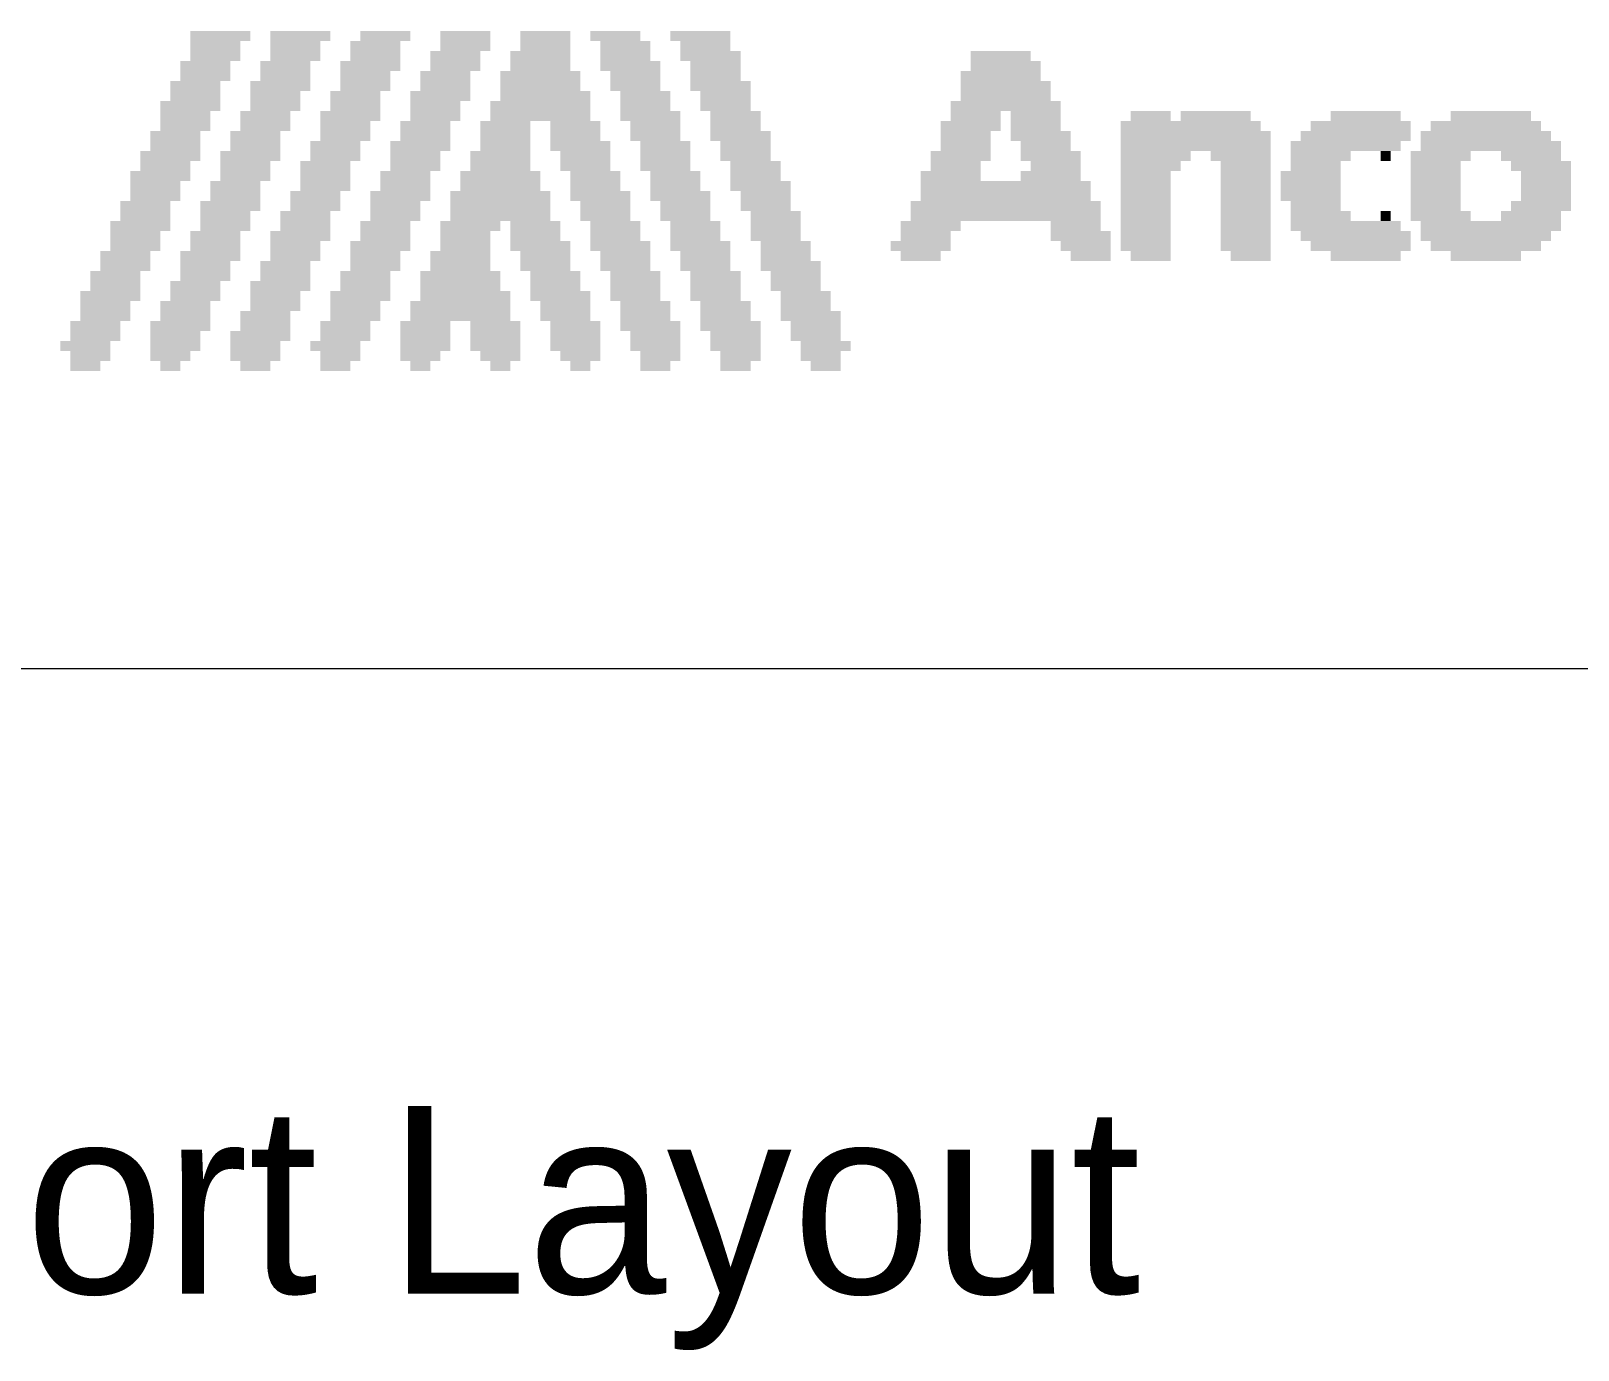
# Paper-space layout '01 Roof Support Layout' of a CAD drawing. Header units: millimetres. Extents: x 5 to 415, y 7 to 290.
# Drawn here: x 364.05 to 388.79, y 51.1 to 72.2 of the extents above; entities that cross this region are included whole.
import ezdxf

# ---------------------------------------------------------------- set-up
doc = ezdxf.new("R2010")
doc.units = ezdxf.units.MM
for name, color, linetype in [('BRANDING', 7, 'Continuous'), ('SHEET', 7, 'Continuous'), ('TEXT', 7, 'Continuous')]:
    doc.layers.add(name, color=color, linetype=linetype)

# ---------------------------------------------------------------- blocks, each defined once
blk = doc.blocks.new('SHEET_01_ROOF')
at = {"layer": 'BRANDING'}
for points in [[(366.6, 72.2), (367.56, 72.2), (366.6, 72.04), (367.56, 72.04)], [(366.6, 72.04), (367.4, 72.04), (366.6, 71.88), (367.4, 71.88)], [(367.88, 72.2), (368.84, 72.2), (367.88, 72.04), (368.84, 72.04)], [(367.88, 72.04), (368.68, 72.04), (367.88, 71.88), (368.68, 71.88)], [(369.16, 72.04), (369.96, 72.04), (369.16, 71.88), (369.96, 71.88)], [(369.32, 72.2), (370.12, 72.2), (369.32, 72.04), (370.12, 72.04)], [(370.6, 72.2), (371.4, 72.2), (370.6, 72.04), (371.4, 72.04)], [(370.6, 72.04), (371.4, 72.04), (370.6, 71.88), (371.4, 71.88)], [(371.88, 72.2), (372.68, 72.2), (371.88, 72.04), (372.68, 72.04)], [(371.88, 72.04), (372.68, 72.04), (371.88, 71.88), (372.68, 71.88)], [(373, 72.2), (373.8, 72.2), (373, 72.04), (373.8, 72.04)], [(373.16, 72.04), (373.96, 72.04), (373.16, 71.88), (373.96, 71.88)], [(374.28, 72.2), (375.24, 72.2), (374.28, 72.04), (375.24, 72.04)], [(374.44, 72.04), (375.24, 72.04), (374.44, 71.88), (375.24, 71.88)], [(366.6, 71.88), (367.4, 71.88), (366.6, 71.72), (367.4, 71.72)], [(367.88, 71.88), (368.68, 71.88), (367.88, 71.72), (368.68, 71.72)], [(369.16, 71.88), (369.96, 71.88), (369.16, 71.72), (369.96, 71.72)], [(370.44, 71.88), (371.24, 71.88), (370.44, 71.72), (371.24, 71.72)], [(371.72, 71.88), (372.68, 71.88), (371.72, 71.72), (372.68, 71.72)], [(373.16, 71.88), (373.96, 71.88), (373.16, 71.72), (373.96, 71.72)], [(374.44, 71.88), (375.4, 71.88), (374.44, 71.72), (375.4, 71.72)], [(379.08, 71.88), (380.04, 71.88), (379.08, 71.72), (380.04, 71.72)], [(366.44, 71.72), (367.24, 71.72), (366.44, 71.56), (367.24, 71.56)], [(366.44, 71.56), (367.24, 71.56), (366.44, 71.4), (367.24, 71.4)], [(367.72, 71.72), (368.52, 71.72), (367.72, 71.56), (368.52, 71.56)], [(367.72, 71.56), (368.52, 71.56), (367.72, 71.4), (368.52, 71.4)], [(369, 71.72), (369.96, 71.72), (369, 71.56), (369.96, 71.56)], [(369, 71.56), (369.8, 71.56), (369, 71.4), (369.8, 71.4)], [(370.28, 71.56), (371.08, 71.56), (370.28, 71.4), (371.08, 71.4)], [(370.44, 71.72), (371.24, 71.72), (370.44, 71.56), (371.24, 71.56)], [(371.56, 71.56), (372.84, 71.56), (371.56, 71.4), (372.84, 71.4)], [(371.72, 71.72), (372.68, 71.72), (371.72, 71.56), (372.68, 71.56)], [(373.16, 71.72), (374.12, 71.72), (373.16, 71.56), (374.12, 71.56)], [(373.32, 71.56), (374.12, 71.56), (373.32, 71.4), (374.12, 71.4)], [(374.6, 71.72), (375.4, 71.72), (374.6, 71.56), (375.4, 71.56)], [(374.6, 71.56), (375.4, 71.56), (374.6, 71.4), (375.4, 71.4)], [(378.92, 71.56), (380.2, 71.56), (378.92, 71.4), (380.2, 71.4)], [(379.08, 71.72), (380.2, 71.72), (379.08, 71.56), (380.2, 71.56)], [(366.28, 71.4), (367.08, 71.4), (366.28, 71.24), (367.08, 71.24)], [(367.56, 71.4), (368.52, 71.4), (367.56, 71.24), (368.52, 71.24)], [(369, 71.4), (369.8, 71.4), (369, 71.24), (369.8, 71.24)], [(370.28, 71.4), (371.08, 71.4), (370.28, 71.24), (371.08, 71.24)], [(371.56, 71.4), (372.84, 71.4), (371.56, 71.24), (372.84, 71.24)], [(373.32, 71.4), (374.12, 71.4), (373.32, 71.24), (374.12, 71.24)], [(374.6, 71.4), (375.56, 71.4), (374.6, 71.24), (375.56, 71.24)], [(378.92, 71.4), (380.36, 71.4), (378.92, 71.24), (380.36, 71.24)], [(366.12, 71.08), (367.08, 71.08), (366.12, 70.92), (367.08, 70.92)], [(366.28, 71.24), (367.08, 71.24), (366.28, 71.08), (367.08, 71.08)], [(367.56, 71.24), (368.36, 71.24), (367.56, 71.08), (368.36, 71.08)], [(367.56, 71.08), (368.36, 71.08), (367.56, 70.92), (368.36, 70.92)], [(368.84, 71.24), (369.64, 71.24), (368.84, 71.08), (369.64, 71.08)], [(368.84, 71.08), (369.64, 71.08), (368.84, 70.92), (369.64, 70.92)], [(370.12, 71.24), (371.08, 71.24), (370.12, 71.08), (371.08, 71.08)], [(370.12, 71.08), (370.92, 71.08), (370.12, 70.92), (370.92, 70.92)], [(371.4, 71.08), (373, 71.08), (371.4, 70.92), (373, 70.92)], [(371.56, 71.24), (373, 71.24), (371.56, 71.08), (373, 71.08)], [(373.48, 71.24), (374.28, 71.24), (373.48, 71.08), (374.28, 71.08)], [(373.48, 71.08), (374.28, 71.08), (373.48, 70.92), (374.28, 70.92)], [(374.76, 71.24), (375.56, 71.24), (374.76, 71.08), (375.56, 71.08)], [(374.76, 71.08), (375.56, 71.08), (374.76, 70.92), (375.56, 70.92)], [(378.76, 71.08), (380.52, 71.08), (378.76, 70.92), (380.52, 70.92)], [(378.92, 71.24), (380.36, 71.24), (378.92, 71.08), (380.36, 71.08)], [(366.12, 70.92), (366.92, 70.92), (366.12, 70.76), (366.92, 70.76)], [(367.4, 70.92), (368.2, 70.92), (367.4, 70.76), (368.2, 70.76)], [(368.68, 70.92), (369.64, 70.92), (368.68, 70.76), (369.64, 70.76)], [(370.12, 70.92), (370.92, 70.92), (370.12, 70.76), (370.92, 70.76)], [(371.4, 70.92), (373, 70.92), (371.4, 70.76), (373, 70.76)], [(373.48, 70.92), (374.44, 70.92), (373.48, 70.76), (374.44, 70.76)], [(374.92, 70.92), (375.72, 70.92), (374.92, 70.76), (375.72, 70.76)], [(378.76, 70.92), (379.56, 70.92), (378.76, 70.76), (379.56, 70.76)], [(379.72, 70.92), (380.52, 70.92), (379.72, 70.76), (380.52, 70.76)], [(381.64, 70.92), (382.28, 70.92), (381.64, 70.76), (382.28, 70.76)], [(382.44, 70.92), (383.56, 70.92), (382.44, 70.76), (383.56, 70.76)], [(384.84, 70.92), (385.96, 70.92), (384.84, 70.76), (385.96, 70.76)], [(386.76, 70.92), (388.04, 70.92), (386.76, 70.76), (388.04, 70.76)], [(365.96, 70.6), (366.76, 70.6), (365.96, 70.44), (366.76, 70.44)], [(366.12, 70.76), (366.92, 70.76), (366.12, 70.6), (366.92, 70.6)], [(367.24, 70.6), (368.04, 70.6), (367.24, 70.44), (368.04, 70.44)], [(367.4, 70.76), (368.2, 70.76), (367.4, 70.6), (368.2, 70.6)], [(368.68, 70.76), (369.48, 70.76), (368.68, 70.6), (369.48, 70.6)], [(368.68, 70.6), (369.48, 70.6), (368.68, 70.44), (369.48, 70.44)], [(369.96, 70.76), (370.76, 70.76), (369.96, 70.6), (370.76, 70.6)], [(369.96, 70.6), (370.76, 70.6), (369.96, 70.44), (370.76, 70.44)], [(371.24, 70.76), (372.04, 70.76), (371.24, 70.6), (372.04, 70.6)], [(371.24, 70.6), (372.04, 70.6), (371.24, 70.44), (372.04, 70.44)], [(372.36, 70.76), (373.16, 70.76), (372.36, 70.6), (373.16, 70.6)], [(372.36, 70.6), (373.16, 70.6), (372.36, 70.44), (373.16, 70.44)], [(373.64, 70.76), (374.44, 70.76), (373.64, 70.6), (374.44, 70.6)], [(373.64, 70.6), (374.44, 70.6), (373.64, 70.44), (374.44, 70.44)], [(374.92, 70.76), (375.72, 70.76), (374.92, 70.6), (375.72, 70.6)], [(374.92, 70.6), (375.88, 70.6), (374.92, 70.44), (375.88, 70.44)], [(378.6, 70.76), (379.56, 70.76), (378.6, 70.6), (379.56, 70.6)], [(378.6, 70.6), (379.4, 70.6), (378.6, 70.44), (379.4, 70.44)], [(379.72, 70.76), (380.52, 70.76), (379.72, 70.6), (380.52, 70.6)], [(379.72, 70.6), (380.68, 70.6), (379.72, 70.44), (380.68, 70.44)], [(381.48, 70.76), (383.72, 70.76), (381.48, 70.6), (383.72, 70.6)], [(381.48, 70.6), (383.88, 70.6), (381.48, 70.44), (383.88, 70.44)], [(384.36, 70.6), (386.12, 70.6), (384.36, 70.44), (386.12, 70.44)], [(384.52, 70.76), (386.12, 70.76), (384.52, 70.6), (386.12, 70.6)], [(386.28, 70.6), (388.36, 70.6), (386.28, 70.44), (388.36, 70.44)], [(386.44, 70.76), (388.2, 70.76), (386.44, 70.6), (388.2, 70.6)], [(365.8, 70.28), (366.76, 70.28), (365.8, 70.12), (366.76, 70.12)], [(365.96, 70.44), (366.76, 70.44), (365.96, 70.28), (366.76, 70.28)], [(367.08, 70.28), (368.04, 70.28), (367.08, 70.12), (368.04, 70.12)], [(367.24, 70.44), (368.04, 70.44), (367.24, 70.28), (368.04, 70.28)], [(368.52, 70.44), (369.32, 70.44), (368.52, 70.28), (369.32, 70.28)], [(368.52, 70.28), (369.32, 70.28), (368.52, 70.12), (369.32, 70.12)], [(369.8, 70.44), (370.76, 70.44), (369.8, 70.28), (370.76, 70.28)], [(369.8, 70.28), (370.6, 70.28), (369.8, 70.12), (370.6, 70.12)], [(371.08, 70.28), (372.04, 70.28), (371.08, 70.12), (372.04, 70.12)], [(371.24, 70.44), (372.04, 70.44), (371.24, 70.28), (372.04, 70.28)], [(372.36, 70.44), (373.32, 70.44), (372.36, 70.28), (373.32, 70.28)], [(372.52, 70.28), (373.32, 70.28), (372.52, 70.12), (373.32, 70.12)], [(373.8, 70.44), (374.6, 70.44), (373.8, 70.28), (374.6, 70.28)], [(373.8, 70.28), (374.6, 70.28), (373.8, 70.12), (374.6, 70.12)], [(375.08, 70.44), (375.88, 70.44), (375.08, 70.28), (375.88, 70.28)], [(375.08, 70.28), (375.88, 70.28), (375.08, 70.12), (375.88, 70.12)], [(378.44, 70.28), (379.4, 70.28), (378.44, 70.12), (379.4, 70.12)], [(378.6, 70.44), (379.4, 70.44), (378.6, 70.28), (379.4, 70.28)], [(379.88, 70.44), (380.68, 70.44), (379.88, 70.28), (380.68, 70.28)], [(379.88, 70.28), (380.84, 70.28), (379.88, 70.12), (380.84, 70.12)], [(381.48, 70.44), (383.88, 70.44), (381.48, 70.28), (383.88, 70.28)], [(381.48, 70.28), (382.6, 70.28), (381.48, 70.12), (382.6, 70.12)], [(382.92, 70.28), (383.88, 70.28), (382.92, 70.12), (383.88, 70.12)], [(384.2, 70.44), (385.96, 70.44), (384.2, 70.28), (385.96, 70.28)], [(384.2, 70.28), (385.16, 70.28), (384.2, 70.12), (385.16, 70.12)], [(385.64, 70.28), (385.8, 70.28), (385.64, 70.12), (385.8, 70.12)], [(386.12, 70.28), (387.08, 70.28), (386.12, 70.12), (387.08, 70.12)], [(386.28, 70.44), (388.52, 70.44), (386.28, 70.28), (388.52, 70.28)], [(387.56, 70.28), (388.52, 70.28), (387.56, 70.12), (388.52, 70.12)], [(365.8, 70.12), (366.6, 70.12), (365.8, 69.96), (366.6, 69.96)], [(367.08, 70.12), (367.88, 70.12), (367.08, 69.96), (367.88, 69.96)], [(368.36, 70.12), (369.16, 70.12), (368.36, 69.96), (369.16, 69.96)], [(369.8, 70.12), (370.6, 70.12), (369.8, 69.96), (370.6, 69.96)], [(371.08, 70.12), (372.04, 70.12), (371.08, 69.96), (372.04, 69.96)], [(372.52, 70.12), (373.32, 70.12), (372.52, 69.96), (373.32, 69.96)], [(373.8, 70.12), (374.6, 70.12), (373.8, 69.96), (374.6, 69.96)], [(375.24, 70.12), (376.04, 70.12), (375.24, 69.96), (376.04, 69.96)], [(378.44, 70.12), (379.24, 70.12), (378.44, 69.96), (379.24, 69.96)], [(380.04, 70.12), (380.84, 70.12), (380.04, 69.96), (380.84, 69.96)], [(381.48, 70.12), (382.44, 70.12), (381.48, 69.96), (382.44, 69.96)], [(383.08, 70.12), (383.88, 70.12), (383.08, 69.96), (383.88, 69.96)], [(384.2, 70.12), (385, 70.12), (384.2, 69.96), (385, 69.96)], [(386.12, 70.12), (386.92, 70.12), (386.12, 69.96), (386.92, 69.96)], [(387.72, 70.12), (388.68, 70.12), (387.72, 69.96), (388.68, 69.96)], [(365.64, 69.96), (366.6, 69.96), (365.64, 69.8), (366.6, 69.8)], [(365.64, 69.8), (366.44, 69.8), (365.64, 69.64), (366.44, 69.64)], [(366.92, 69.8), (367.72, 69.8), (366.92, 69.64), (367.72, 69.64)], [(367.08, 69.96), (367.88, 69.96), (367.08, 69.8), (367.88, 69.8)], [(368.36, 69.96), (369.16, 69.96), (368.36, 69.8), (369.16, 69.8)], [(368.36, 69.8), (369.16, 69.8), (368.36, 69.64), (369.16, 69.64)], [(369.64, 69.96), (370.44, 69.96), (369.64, 69.8), (370.44, 69.8)], [(369.64, 69.8), (370.44, 69.8), (369.64, 69.64), (370.44, 69.64)], [(370.92, 69.96), (372.2, 69.96), (370.92, 69.8), (372.2, 69.8)], [(370.92, 69.8), (372.2, 69.8), (370.92, 69.64), (372.2, 69.64)], [(372.68, 69.96), (373.48, 69.96), (372.68, 69.8), (373.48, 69.8)], [(372.68, 69.8), (373.48, 69.8), (372.68, 69.64), (373.48, 69.64)], [(373.96, 69.96), (374.76, 69.96), (373.96, 69.8), (374.76, 69.8)], [(373.96, 69.8), (374.76, 69.8), (373.96, 69.64), (374.76, 69.64)], [(375.24, 69.96), (376.04, 69.96), (375.24, 69.8), (376.04, 69.8)], [(375.24, 69.8), (376.2, 69.8), (375.24, 69.64), (376.2, 69.64)], [(378.28, 69.96), (379.24, 69.96), (378.28, 69.8), (379.24, 69.8)], [(378.28, 69.8), (381, 69.8), (378.28, 69.64), (381, 69.64)], [(379.88, 69.96), (380.84, 69.96), (379.88, 69.8), (380.84, 69.8)], [(381.48, 69.96), (382.28, 69.96), (381.48, 69.8), (382.28, 69.8)], [(381.48, 69.8), (382.28, 69.8), (381.48, 69.64), (382.28, 69.64)], [(383.08, 69.96), (383.88, 69.96), (383.08, 69.8), (383.88, 69.8)], [(383.08, 69.8), (383.88, 69.8), (383.08, 69.64), (383.88, 69.64)], [(384.04, 69.96), (385, 69.96), (384.04, 69.8), (385, 69.8)], [(384.04, 69.8), (385, 69.8), (384.04, 69.64), (385, 69.64)], [(386.12, 69.96), (386.92, 69.96), (386.12, 69.8), (386.92, 69.8)], [(386.12, 69.8), (386.92, 69.8), (386.12, 69.64), (386.92, 69.64)], [(387.88, 69.96), (388.68, 69.96), (387.88, 69.8), (388.68, 69.8)], [(387.88, 69.8), (388.68, 69.8), (387.88, 69.64), (388.68, 69.64)], [(365.64, 69.64), (366.44, 69.64), (365.64, 69.48), (366.44, 69.48)], [(366.92, 69.64), (367.72, 69.64), (366.92, 69.48), (367.72, 69.48)], [(368.2, 69.64), (369, 69.64), (368.2, 69.48), (369, 69.48)], [(369.48, 69.64), (370.44, 69.64), (369.48, 69.48), (370.44, 69.48)], [(370.76, 69.64), (372.36, 69.64), (370.76, 69.48), (372.36, 69.48)], [(372.68, 69.64), (373.64, 69.64), (372.68, 69.48), (373.64, 69.48)], [(373.96, 69.64), (374.92, 69.64), (373.96, 69.48), (374.92, 69.48)], [(375.4, 69.64), (376.2, 69.64), (375.4, 69.48), (376.2, 69.48)], [(378.28, 69.64), (381, 69.64), (378.28, 69.48), (381, 69.48)], [(381.48, 69.64), (382.28, 69.64), (381.48, 69.48), (382.28, 69.48)], [(383.08, 69.64), (383.88, 69.64), (383.08, 69.48), (383.88, 69.48)], [(384.04, 69.64), (385, 69.64), (384.04, 69.48), (385, 69.48)], [(386.12, 69.64), (386.92, 69.64), (386.12, 69.48), (386.92, 69.48)], [(387.88, 69.64), (388.68, 69.64), (387.88, 69.48), (388.68, 69.48)], [(365.48, 69.48), (366.28, 69.48), (365.48, 69.32), (366.28, 69.32)], [(365.48, 69.32), (366.28, 69.32), (365.48, 69.16), (366.28, 69.16)], [(366.76, 69.48), (367.72, 69.48), (366.76, 69.32), (367.72, 69.32)], [(366.76, 69.32), (367.56, 69.32), (366.76, 69.16), (367.56, 69.16)], [(368.04, 69.32), (368.84, 69.32), (368.04, 69.16), (368.84, 69.16)], [(368.2, 69.48), (369, 69.48), (368.2, 69.32), (369, 69.32)], [(369.48, 69.48), (370.28, 69.48), (369.48, 69.32), (370.28, 69.32)], [(369.48, 69.32), (370.28, 69.32), (369.48, 69.16), (370.28, 69.16)], [(370.76, 69.48), (372.36, 69.48), (370.76, 69.32), (372.36, 69.32)], [(370.76, 69.32), (372.36, 69.32), (370.76, 69.16), (372.36, 69.16)], [(372.84, 69.48), (373.64, 69.48), (372.84, 69.32), (373.64, 69.32)], [(372.84, 69.32), (373.64, 69.32), (372.84, 69.16), (373.64, 69.16)], [(374.12, 69.48), (374.92, 69.48), (374.12, 69.32), (374.92, 69.32)], [(374.12, 69.32), (374.92, 69.32), (374.12, 69.16), (374.92, 69.16)], [(375.4, 69.48), (376.2, 69.48), (375.4, 69.32), (376.2, 69.32)], [(375.56, 69.32), (376.36, 69.32), (375.56, 69.16), (376.36, 69.16)], [(378.12, 69.48), (381.16, 69.48), (378.12, 69.32), (381.16, 69.32)], [(378.12, 69.32), (381.16, 69.32), (378.12, 69.16), (381.16, 69.16)], [(381.48, 69.48), (382.28, 69.48), (381.48, 69.32), (382.28, 69.32)], [(381.48, 69.32), (382.28, 69.32), (381.48, 69.16), (382.28, 69.16)], [(383.08, 69.48), (383.88, 69.48), (383.08, 69.32), (383.88, 69.32)], [(383.08, 69.32), (383.88, 69.32), (383.08, 69.16), (383.88, 69.16)], [(384.2, 69.48), (385, 69.48), (384.2, 69.32), (385, 69.32)], [(384.2, 69.32), (385.16, 69.32), (384.2, 69.16), (385.16, 69.16)], [(385.64, 69.32), (385.8, 69.32), (385.64, 69.16), (385.8, 69.16)], [(386.12, 69.48), (386.92, 69.48), (386.12, 69.32), (386.92, 69.32)], [(386.12, 69.32), (387.08, 69.32), (386.12, 69.16), (387.08, 69.16)], [(387.56, 69.32), (388.52, 69.32), (387.56, 69.16), (388.52, 69.16)], [(387.72, 69.48), (388.68, 69.48), (387.72, 69.32), (388.68, 69.32)], [(365.32, 69.16), (366.28, 69.16), (365.32, 69), (366.28, 69)], [(366.76, 69.16), (367.56, 69.16), (366.76, 69), (367.56, 69)], [(368.04, 69.16), (368.84, 69.16), (368.04, 69), (368.84, 69)], [(369.32, 69.16), (370.12, 69.16), (369.32, 69), (370.12, 69)], [(370.6, 69.16), (371.56, 69.16), (370.6, 69), (371.56, 69)], [(371.72, 69.16), (372.52, 69.16), (371.72, 69), (372.52, 69)], [(373, 69.16), (373.8, 69.16), (373, 69), (373.8, 69)], [(374.28, 69.16), (375.08, 69.16), (374.28, 69), (375.08, 69)], [(375.56, 69.16), (376.36, 69.16), (375.56, 69), (376.36, 69)], [(377.96, 69.16), (378.92, 69.16), (377.96, 69), (378.92, 69)], [(380.36, 69.16), (381.16, 69.16), (380.36, 69), (381.16, 69)], [(381.48, 69.16), (382.28, 69.16), (381.48, 69), (382.28, 69)], [(383.08, 69.16), (383.88, 69.16), (383.08, 69), (383.88, 69)], [(384.2, 69.16), (385.96, 69.16), (384.2, 69), (385.96, 69)], [(386.28, 69.16), (388.52, 69.16), (386.28, 69), (388.52, 69)], [(365.32, 69), (366.12, 69), (365.32, 68.84), (366.12, 68.84)], [(365.32, 68.84), (366.12, 68.84), (365.32, 68.68), (366.12, 68.68)], [(366.6, 69), (367.4, 69), (366.6, 68.84), (367.4, 68.84)], [(366.6, 68.84), (367.4, 68.84), (366.6, 68.68), (367.4, 68.68)], [(367.88, 69), (368.84, 69), (367.88, 68.84), (368.84, 68.84)], [(367.88, 68.84), (368.68, 68.84), (367.88, 68.68), (368.68, 68.68)], [(369.16, 68.84), (370.12, 68.84), (369.16, 68.68), (370.12, 68.68)], [(369.32, 69), (370.12, 69), (369.32, 68.84), (370.12, 68.84)], [(370.6, 69), (371.4, 69), (370.6, 68.84), (371.4, 68.84)], [(370.6, 68.84), (371.4, 68.84), (370.6, 68.68), (371.4, 68.68)], [(371.72, 69), (372.52, 69), (371.72, 68.84), (372.52, 68.84)], [(371.72, 68.84), (372.68, 68.84), (371.72, 68.68), (372.68, 68.68)], [(373, 69), (373.8, 69), (373, 68.84), (373.8, 68.84)], [(373, 68.84), (373.96, 68.84), (373, 68.68), (373.96, 68.68)], [(374.28, 69), (375.08, 69), (374.28, 68.84), (375.08, 68.84)], [(374.28, 68.84), (375.24, 68.84), (374.28, 68.68), (375.24, 68.68)], [(375.56, 69), (376.36, 69), (375.56, 68.84), (376.36, 68.84)], [(375.72, 68.84), (376.52, 68.84), (375.72, 68.68), (376.52, 68.68)], [(377.8, 68.84), (378.76, 68.84), (377.8, 68.68), (378.76, 68.68)], [(377.96, 69), (378.76, 69), (377.96, 68.84), (378.76, 68.84)], [(380.36, 69), (381.32, 69), (380.36, 68.84), (381.32, 68.84)], [(380.52, 68.84), (381.32, 68.84), (380.52, 68.68), (381.32, 68.68)], [(381.48, 69), (382.28, 69), (381.48, 68.84), (382.28, 68.84)], [(381.48, 68.84), (382.28, 68.84), (381.48, 68.68), (382.28, 68.68)], [(383.08, 69), (383.88, 69), (383.08, 68.84), (383.88, 68.84)], [(383.08, 68.84), (383.88, 68.84), (383.08, 68.68), (383.88, 68.68)], [(384.36, 69), (386.12, 69), (384.36, 68.84), (386.12, 68.84)], [(384.52, 68.84), (386.12, 68.84), (384.52, 68.68), (386.12, 68.68)], [(386.28, 69), (388.36, 69), (386.28, 68.84), (388.36, 68.84)], [(386.44, 68.84), (388.2, 68.84), (386.44, 68.68), (388.2, 68.68)], [(365.16, 68.68), (365.96, 68.68), (365.16, 68.52), (365.96, 68.52)], [(366.44, 68.68), (367.4, 68.68), (366.44, 68.52), (367.4, 68.52)], [(367.88, 68.68), (368.68, 68.68), (367.88, 68.52), (368.68, 68.52)], [(369.16, 68.68), (369.96, 68.68), (369.16, 68.52), (369.96, 68.52)], [(370.44, 68.68), (371.4, 68.68), (370.44, 68.52), (371.4, 68.52)], [(371.88, 68.68), (372.68, 68.68), (371.88, 68.52), (372.68, 68.52)], [(373.16, 68.68), (373.96, 68.68), (373.16, 68.52), (373.96, 68.52)], [(374.44, 68.68), (375.24, 68.68), (374.44, 68.52), (375.24, 68.52)], [(375.72, 68.68), (376.52, 68.68), (375.72, 68.52), (376.52, 68.52)], [(377.96, 68.68), (378.6, 68.68), (377.96, 68.52), (378.6, 68.52)], [(380.68, 68.68), (381.32, 68.68), (380.68, 68.52), (381.32, 68.52)], [(381.64, 68.68), (382.28, 68.68), (381.64, 68.52), (382.28, 68.52)], [(383.24, 68.68), (383.88, 68.68), (383.24, 68.52), (383.88, 68.52)], [(384.84, 68.68), (385.96, 68.68), (384.84, 68.52), (385.96, 68.52)], [(386.76, 68.68), (387.88, 68.68), (386.76, 68.52), (387.88, 68.52)], [(365, 68.36), (365.8, 68.36), (365, 68.2), (365.8, 68.2)], [(365.16, 68.52), (365.96, 68.52), (365.16, 68.36), (365.96, 68.36)], [(366.44, 68.52), (367.24, 68.52), (366.44, 68.36), (367.24, 68.36)], [(366.44, 68.36), (367.24, 68.36), (366.44, 68.2), (367.24, 68.2)], [(367.72, 68.52), (368.52, 68.52), (367.72, 68.36), (368.52, 68.36)], [(367.72, 68.36), (368.52, 68.36), (367.72, 68.2), (368.52, 68.2)], [(369, 68.36), (369.8, 68.36), (369, 68.2), (369.8, 68.2)], [(369.16, 68.52), (369.96, 68.52), (369.16, 68.36), (369.96, 68.36)], [(370.28, 68.36), (371.56, 68.36), (370.28, 68.2), (371.56, 68.2)], [(370.44, 68.52), (371.4, 68.52), (370.44, 68.36), (371.4, 68.36)], [(371.88, 68.52), (372.68, 68.52), (371.88, 68.36), (372.68, 68.36)], [(372.04, 68.36), (372.84, 68.36), (372.04, 68.2), (372.84, 68.2)], [(373.16, 68.52), (373.96, 68.52), (373.16, 68.36), (373.96, 68.36)], [(373.32, 68.36), (374.12, 68.36), (373.32, 68.2), (374.12, 68.2)], [(374.44, 68.52), (375.24, 68.52), (374.44, 68.36), (375.24, 68.36)], [(374.6, 68.36), (375.4, 68.36), (374.6, 68.2), (375.4, 68.2)], [(375.72, 68.52), (376.68, 68.52), (375.72, 68.36), (376.68, 68.36)], [(375.88, 68.36), (376.68, 68.36), (375.88, 68.2), (376.68, 68.2)], [(365, 68.2), (365.8, 68.2), (365, 68.04), (365.8, 68.04)], [(366.28, 68.2), (367.08, 68.2), (366.28, 68.04), (367.08, 68.04)], [(367.56, 68.2), (368.52, 68.2), (367.56, 68.04), (368.52, 68.04)], [(369, 68.2), (369.8, 68.2), (369, 68.04), (369.8, 68.04)], [(370.28, 68.2), (371.56, 68.2), (370.28, 68.04), (371.56, 68.04)], [(372.04, 68.2), (372.84, 68.2), (372.04, 68.04), (372.84, 68.04)], [(373.32, 68.2), (374.12, 68.2), (373.32, 68.04), (374.12, 68.04)], [(374.6, 68.2), (375.4, 68.2), (374.6, 68.04), (375.4, 68.04)], [(375.88, 68.2), (376.68, 68.2), (375.88, 68.04), (376.68, 68.04)], [(364.84, 68.04), (365.8, 68.04), (364.84, 67.88), (365.8, 67.88)], [(364.84, 67.88), (365.64, 67.88), (364.84, 67.72), (365.64, 67.72)], [(366.12, 67.88), (366.92, 67.88), (366.12, 67.72), (366.92, 67.72)], [(366.28, 68.04), (367.08, 68.04), (366.28, 67.88), (367.08, 67.88)], [(367.56, 68.04), (368.36, 68.04), (367.56, 67.88), (368.36, 67.88)], [(367.56, 67.88), (368.36, 67.88), (367.56, 67.72), (368.36, 67.72)], [(368.84, 68.04), (369.8, 68.04), (368.84, 67.88), (369.8, 67.88)], [(368.84, 67.88), (369.64, 67.88), (368.84, 67.72), (369.64, 67.72)], [(370.12, 67.88), (371.72, 67.88), (370.12, 67.72), (371.72, 67.72)], [(370.28, 68.04), (371.72, 68.04), (370.28, 67.88), (371.72, 67.88)], [(372.04, 68.04), (373, 68.04), (372.04, 67.88), (373, 67.88)], [(372.2, 67.88), (373, 67.88), (372.2, 67.72), (373, 67.72)], [(373.32, 68.04), (374.12, 68.04), (373.32, 67.88), (374.12, 67.88)], [(373.48, 67.88), (374.28, 67.88), (373.48, 67.72), (374.28, 67.72)], [(374.6, 68.04), (375.4, 68.04), (374.6, 67.88), (375.4, 67.88)], [(374.76, 67.88), (375.56, 67.88), (374.76, 67.72), (375.56, 67.72)], [(376.04, 68.04), (376.84, 68.04), (376.04, 67.88), (376.84, 67.88)], [(376.04, 67.88), (376.84, 67.88), (376.04, 67.72), (376.84, 67.72)], [(364.68, 67.56), (365.48, 67.56), (364.68, 67.4), (365.48, 67.4)], [(364.84, 67.72), (365.64, 67.72), (364.84, 67.56), (365.64, 67.56)], [(365.96, 67.56), (366.92, 67.56), (365.96, 67.4), (366.92, 67.4)], [(366.12, 67.72), (366.92, 67.72), (366.12, 67.56), (366.92, 67.56)], [(367.4, 67.72), (368.2, 67.72), (367.4, 67.56), (368.2, 67.56)], [(367.4, 67.56), (368.2, 67.56), (367.4, 67.4), (368.2, 67.4)], [(368.68, 67.56), (369.48, 67.56), (368.68, 67.4), (369.48, 67.4)], [(368.84, 67.72), (369.64, 67.72), (368.84, 67.56), (369.64, 67.56)], [(369.96, 67.56), (370.76, 67.56), (369.96, 67.4), (370.76, 67.4)], [(370.12, 67.72), (371.72, 67.72), (370.12, 67.56), (371.72, 67.56)], [(371.08, 67.56), (371.88, 67.56), (371.08, 67.4), (371.88, 67.4)], [(372.2, 67.72), (373, 67.72), (372.2, 67.56), (373, 67.56)], [(372.36, 67.56), (373.16, 67.56), (372.36, 67.4), (373.16, 67.4)], [(373.48, 67.72), (374.28, 67.72), (373.48, 67.56), (374.28, 67.56)], [(373.48, 67.56), (374.44, 67.56), (373.48, 67.4), (374.44, 67.4)], [(374.76, 67.72), (375.56, 67.72), (374.76, 67.56), (375.56, 67.56)], [(374.76, 67.56), (375.72, 67.56), (374.76, 67.4), (375.72, 67.4)], [(376.04, 67.72), (377, 67.72), (376.04, 67.56), (377, 67.56)], [(376.2, 67.56), (377, 67.56), (376.2, 67.4), (377, 67.4)], [(364.68, 67.4), (365.48, 67.4), (364.68, 67.24), (365.48, 67.24)], [(365.96, 67.4), (366.76, 67.4), (365.96, 67.24), (366.76, 67.24)], [(367.24, 67.4), (368.2, 67.4), (367.24, 67.24), (368.2, 67.24)], [(368.68, 67.4), (369.48, 67.4), (368.68, 67.24), (369.48, 67.24)], [(369.96, 67.4), (370.76, 67.4), (369.96, 67.24), (370.76, 67.24)], [(371.08, 67.4), (371.88, 67.4), (371.08, 67.24), (371.88, 67.24)], [(372.36, 67.4), (373.16, 67.4), (372.36, 67.24), (373.16, 67.24)], [(373.64, 67.4), (374.44, 67.4), (373.64, 67.24), (374.44, 67.24)], [(374.92, 67.4), (375.72, 67.4), (374.92, 67.24), (375.72, 67.24)], [(376.2, 67.4), (377, 67.4), (376.2, 67.24), (377, 67.24)], [(364.52, 67.24), (365.32, 67.24), (364.52, 67.08), (365.32, 67.08)], [(364.68, 67.08), (365.32, 67.08), (364.68, 66.92), (365.32, 66.92)], [(365.96, 67.24), (366.76, 67.24), (365.96, 67.08), (366.76, 67.08)], [(365.96, 67.08), (366.6, 67.08), (365.96, 66.92), (366.6, 66.92)], [(367.24, 67.24), (368.04, 67.24), (367.24, 67.08), (368.04, 67.08)], [(367.24, 67.08), (368.04, 67.08), (367.24, 66.92), (368.04, 66.92)], [(368.52, 67.24), (369.32, 67.24), (368.52, 67.08), (369.32, 67.08)], [(368.68, 67.08), (369.32, 67.08), (368.68, 66.92), (369.32, 66.92)], [(369.96, 67.24), (370.76, 67.24), (369.96, 67.08), (370.76, 67.08)], [(369.96, 67.08), (370.6, 67.08), (369.96, 66.92), (370.6, 66.92)], [(371.08, 67.24), (371.88, 67.24), (371.08, 67.08), (371.88, 67.08)], [(371.24, 67.08), (371.88, 67.08), (371.24, 66.92), (371.88, 66.92)], [(372.36, 67.24), (373.16, 67.24), (372.36, 67.08), (373.16, 67.08)], [(372.52, 67.08), (373.16, 67.08), (372.52, 66.92), (373.16, 66.92)], [(373.64, 67.24), (374.44, 67.24), (373.64, 67.08), (374.44, 67.08)], [(373.8, 67.08), (374.44, 67.08), (373.8, 66.92), (374.44, 66.92)], [(374.92, 67.24), (375.72, 67.24), (374.92, 67.08), (375.72, 67.08)], [(375.08, 67.08), (375.72, 67.08), (375.08, 66.92), (375.72, 66.92)], [(376.36, 67.24), (377.16, 67.24), (376.36, 67.08), (377.16, 67.08)], [(376.36, 67.08), (377, 67.08), (376.36, 66.92), (377, 66.92)], [(364.68, 66.92), (365.16, 66.92), (364.68, 66.76), (365.16, 66.76)], [(366.12, 66.92), (366.44, 66.92), (366.12, 66.76), (366.44, 66.76)], [(367.4, 66.92), (367.88, 66.92), (367.4, 66.76), (367.88, 66.76)], [(368.68, 66.92), (369.16, 66.92), (368.68, 66.76), (369.16, 66.76)], [(370.12, 66.92), (370.44, 66.92), (370.12, 66.76), (370.44, 66.76)], [(371.4, 66.92), (371.72, 66.92), (371.4, 66.76), (371.72, 66.76)], [(372.68, 66.92), (373, 66.92), (372.68, 66.76), (373, 66.76)], [(373.8, 66.92), (374.28, 66.92), (373.8, 66.76), (374.28, 66.76)], [(375.08, 66.92), (375.56, 66.92), (375.08, 66.76), (375.56, 66.76)], [(376.52, 66.92), (377, 66.92), (376.52, 66.76), (377, 66.76)]]:
    blk.add_solid(points, dxfattribs=at)
at = {"layer": 'SHEET', "lineweight": 18}
blk.add_line((342, 62), (415, 62), dxfattribs=at)
at = {"layer": 'TEXT'}
blk.add_text('Roof Support Layout', height=3, dxfattribs=at).set_placement((345, 52))

psp = doc.layouts.new('01 Roof Support Layout')

# ---------------------------------------------------------------- block references
psp.add_blockref('SHEET_01_ROOF', (0, 0))

doc.saveas('drawing.dxf')
